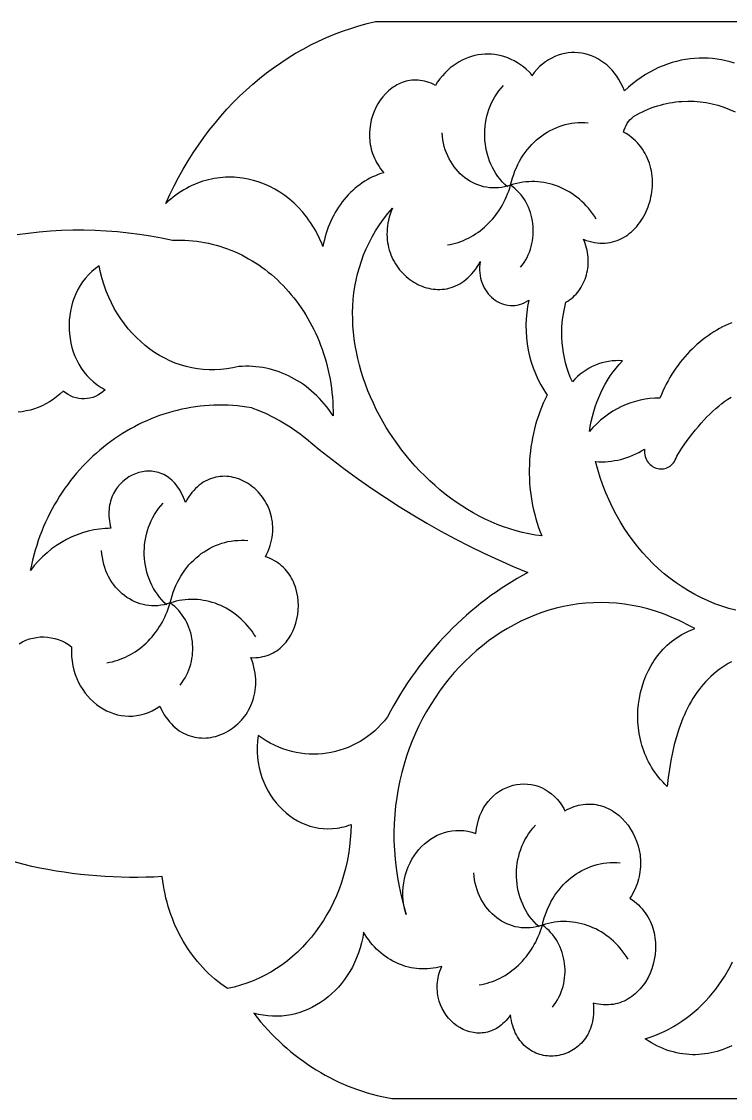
# Model space of a CAD drawing. Extents: x -555 to 555, y -555 to 555.
# Drawn here: x -149.6 to -90.4, y -455 to -365 of the extents above; entities that cross this region are included whole.
import ezdxf

# ---------------------------------------------------------------- set-up
doc = ezdxf.new("R2010")
doc.units = 0
doc.layers.add('LAYER_1', color=18, linetype='CONTINUOUS')
doc.layers.add('LAYER_2', color=140, linetype='CONTINUOUS')

msp = doc.modelspace()

# ---------------------------------------------------------------- linework, layer by layer
at = {"layer": 'LAYER_1'}
for points in [[(-90.044, -368.476), (-90.405, -368.372), (-90.768, -368.282), (-91.135, -368.207), (-91.504, -368.147), (-91.875, -368.103), (-92.249, -368.074), (-92.624, -368.061), (-93, -368.064), (-93.377, -368.084), (-93.755, -368.12), (-94.133, -368.172), (-94.51, -368.242), (-94.888, -368.329), (-95.264, -368.433), (-95.639, -368.555), (-96.012, -368.695), (-96.383, -368.853), (-96.753, -369.03), (-97.119, -369.225), (-97.483, -369.438), (-97.843, -369.671), (-98.199, -369.923), (-98.551, -370.195), (-98.899, -370.486), (-99.242, -370.797), (-99.378, -370.464), (-99.53, -370.149), (-99.697, -369.852), (-99.877, -369.572), (-100.071, -369.31), (-100.276, -369.066), (-100.493, -368.84), (-100.721, -368.632), (-100.958, -368.443), (-101.203, -368.273), (-101.456, -368.121), (-101.716, -367.988), (-101.982, -367.875), (-102.253, -367.78), (-102.529, -367.705), (-102.807, -367.649), (-103.088, -367.613), (-103.37, -367.597), (-103.653, -367.6), (-103.936, -367.624), (-104.218, -367.668), (-104.497, -367.732), (-104.774, -367.816), (-105.047, -367.922), (-105.315, -368.048), (-105.577, -368.195), (-105.833, -368.363), (-106.082, -368.552), (-106.323, -368.763), (-106.554, -368.995), (-106.775, -369.249), (-106.985, -369.525), (-107.04, -369.425), (-107.042, -369.414), (-107.035, -369.413), (-106.988, -369.446), (-107.212, -369.209), (-107.445, -368.991), (-107.685, -368.789), (-107.931, -368.606), (-108.183, -368.44), (-108.441, -368.291), (-108.704, -368.16), (-108.971, -368.046), (-109.241, -367.95), (-109.515, -367.87), (-109.791, -367.808), (-110.068, -367.763), (-110.347, -367.735), (-110.626, -367.723), (-110.905, -367.729), (-111.183, -367.751), (-111.46, -367.79), (-111.735, -367.846), (-112.007, -367.918), (-112.276, -368.006), (-112.542, -368.112), (-112.802, -368.233), (-113.058, -368.371), (-113.308, -368.525), (-113.551, -368.695), (-113.788, -368.881), (-114.017, -369.084), (-114.238, -369.302), (-114.45, -369.536), (-114.653, -369.786), (-114.845, -370.052), (-115.027, -370.333), (-115.212, -370.24), (-115.396, -370.159), (-115.58, -370.089), (-115.761, -370.03), (-115.942, -369.982), (-116.122, -369.944), (-116.299, -369.917), (-116.475, -369.9), (-116.65, -369.892), (-116.822, -369.894), (-116.992, -369.905), (-117.16, -369.926), (-117.326, -369.955), (-117.489, -369.993), (-117.649, -370.039), (-117.807, -370.094), (-117.962, -370.156), (-118.113, -370.226), (-118.262, -370.303), (-118.407, -370.388), (-118.548, -370.479), (-118.686, -370.578), (-118.951, -370.793), (-119.199, -371.033), (-119.43, -371.295), (-119.642, -371.577), (-119.834, -371.878), (-120.006, -372.195), (-120.157, -372.526), (-120.284, -372.87), (-120.387, -373.225), (-120.465, -373.589), (-120.516, -373.96), (-120.541, -374.336), (-120.536, -374.714), (-120.523, -374.905), (-120.502, -375.095), (-120.474, -375.285), (-120.437, -375.474), (-120.393, -375.663), (-120.34, -375.851), (-120.28, -376.038), (-120.211, -376.224), (-120.133, -376.408), (-120.047, -376.591), (-119.952, -376.771), (-119.847, -376.949), (-119.734, -377.124), (-119.612, -377.297), (-119.48, -377.466), (-119.339, -377.633), (-119.579, -377.708), (-119.816, -377.793), (-120.049, -377.888), (-120.278, -377.991), (-120.503, -378.103), (-120.723, -378.224), (-120.939, -378.354), (-121.15, -378.492), (-121.356, -378.638), (-121.557, -378.791), (-121.754, -378.953), (-121.944, -379.122), (-122.13, -379.299), (-122.31, -379.483), (-122.484, -379.673), (-122.653, -379.871), (-122.815, -380.075), (-122.971, -380.285), (-123.121, -380.502), (-123.264, -380.725), (-123.401, -380.953), (-123.531, -381.187), (-123.654, -381.427), (-123.77, -381.672), (-123.879, -381.921), (-123.98, -382.176), (-124.074, -382.435), (-124.16, -382.699), (-124.238, -382.967), (-124.309, -383.24), (-124.371, -383.516), (-124.425, -383.795), (-124.535, -383.524), (-124.652, -383.259), (-124.774, -382.999), (-124.903, -382.746), (-125.036, -382.499), (-125.175, -382.257), (-125.32, -382.022), (-125.469, -381.794), (-125.624, -381.571), (-125.783, -381.355), (-125.947, -381.145), (-126.115, -380.941), (-126.465, -380.553), (-126.832, -380.192), (-127.214, -379.856), (-127.61, -379.548), (-128.018, -379.266), (-128.439, -379.012), (-128.87, -378.785), (-129.311, -378.586), (-129.76, -378.416), (-130.217, -378.275), (-130.679, -378.163), (-131.147, -378.08), (-131.382, -378.05), (-131.618, -378.027), (-131.854, -378.012), (-132.091, -378.004), (-132.329, -378.004), (-132.566, -378.012), (-132.804, -378.027), (-133.042, -378.05), (-133.279, -378.081), (-133.516, -378.12), (-133.753, -378.166), (-133.989, -378.221), (-134.224, -378.283), (-134.458, -378.354), (-134.691, -378.432), (-134.923, -378.519), (-135.154, -378.614), (-135.382, -378.717), (-135.61, -378.828), (-135.835, -378.947), (-136.059, -379.075), (-136.28, -379.211), (-136.499, -379.356), (-136.716, -379.508), (-136.931, -379.67), (-137.142, -379.84), (-137.351, -380.018), (-137.557, -380.205), (-137.218, -379.465), (-136.862, -378.739), (-136.49, -378.028), (-136.101, -377.332), (-135.696, -376.65), (-135.276, -375.984), (-134.84, -375.334), (-134.389, -374.7), (-133.924, -374.082), (-133.444, -373.48), (-132.951, -372.896), (-132.445, -372.328), (-131.925, -371.778), (-131.392, -371.246), (-130.847, -370.731), (-130.29, -370.235), (-129.721, -369.757), (-129.141, -369.298), (-128.55, -368.858), (-127.948, -368.438), (-127.336, -368.037), (-126.714, -367.656), (-126.082, -367.296), (-125.441, -366.956), (-124.791, -366.636), (-124.133, -366.338), (-123.467, -366.061), (-122.793, -365.806), (-122.111, -365.573), (-121.422, -365.362), (-120.727, -365.173), (-120.025, -365.008), (-5.125, -365)], [(-90.274, -390.175), (-90.531, -390.284), (-90.785, -390.402), (-91.036, -390.526), (-91.284, -390.658), (-91.53, -390.797), (-91.772, -390.944), (-92.011, -391.098), (-92.247, -391.258), (-92.479, -391.426), (-92.707, -391.601), (-92.932, -391.783), (-93.153, -391.971), (-93.369, -392.167), (-93.581, -392.369), (-93.789, -392.578), (-93.992, -392.794), (-94.191, -393.016), (-94.384, -393.245), (-94.573, -393.48), (-94.756, -393.721), (-94.935, -393.969), (-95.107, -394.224), (-95.275, -394.484), (-95.436, -394.751), (-95.592, -395.024), (-95.741, -395.303), (-95.885, -395.588), (-96.022, -395.879), (-96.153, -396.176), (-96.277, -396.479), (-96.692, -396.485), (-97.103, -396.515), (-97.511, -396.569), (-97.915, -396.646), (-98.314, -396.746), (-98.707, -396.868), (-99.093, -397.013), (-99.473, -397.179), (-99.844, -397.368), (-100.207, -397.577), (-100.56, -397.807), (-100.904, -398.057), (-101.236, -398.328), (-101.557, -398.618), (-101.865, -398.928), (-102.16, -399.257), (-102.095, -398.836), (-102.014, -398.419), (-101.919, -398.008), (-101.808, -397.602), (-101.683, -397.202), (-101.544, -396.809), (-101.39, -396.423), (-101.223, -396.045), (-101.042, -395.675), (-100.848, -395.314), (-100.64, -394.962), (-100.419, -394.619), (-100.186, -394.286), (-99.94, -393.964), (-99.682, -393.653), (-99.412, -393.354), (-99.702, -393.341), (-99.991, -393.346), (-100.277, -393.367), (-100.562, -393.406), (-100.844, -393.461), (-101.122, -393.533), (-101.396, -393.62), (-101.665, -393.724), (-101.93, -393.843), (-102.189, -393.978), (-102.441, -394.128), (-102.687, -394.294), (-102.925, -394.473), (-103.156, -394.668), (-103.378, -394.877), (-103.591, -395.1), (-103.759, -394.712), (-103.91, -394.318), (-104.043, -393.917), (-104.158, -393.511), (-104.255, -393.099), (-104.334, -392.683), (-104.395, -392.264), (-104.438, -391.843), (-104.463, -391.419), (-104.47, -390.995), (-104.458, -390.57), (-104.428, -390.145), (-104.38, -389.722), (-104.313, -389.3), (-104.228, -388.882), (-104.124, -388.466), (-103.967, -388.37), (-103.817, -388.266), (-103.673, -388.154), (-103.535, -388.035), (-103.404, -387.91), (-103.279, -387.778), (-103.161, -387.64), (-103.05, -387.496), (-102.946, -387.347), (-102.849, -387.192), (-102.759, -387.033), (-102.676, -386.87), (-102.6, -386.702), (-102.532, -386.531), (-102.471, -386.356), (-102.417, -386.178), (-102.371, -385.998), (-102.333, -385.815), (-102.303, -385.63), (-102.281, -385.444), (-102.267, -385.256), (-102.26, -385.067), (-102.263, -384.878), (-102.273, -384.688), (-102.292, -384.498), (-102.319, -384.308), (-102.355, -384.12), (-102.399, -383.932), (-102.452, -383.745), (-102.514, -383.561), (-102.585, -383.378), (-102.665, -383.198), (-102.427, -383.286), (-102.192, -383.36), (-101.96, -383.419), (-101.731, -383.464), (-101.506, -383.495), (-101.285, -383.513), (-101.068, -383.518), (-100.854, -383.51), (-100.645, -383.49), (-100.44, -383.458), (-100.239, -383.415), (-100.042, -383.36), (-99.851, -383.295), (-99.664, -383.219), (-99.482, -383.134), (-99.304, -383.038), (-99.133, -382.933), (-98.966, -382.82), (-98.805, -382.697), (-98.649, -382.567), (-98.499, -382.428), (-98.355, -382.282), (-98.216, -382.129), (-98.084, -381.97), (-97.958, -381.803), (-97.839, -381.631), (-97.725, -381.453), (-97.619, -381.27), (-97.519, -381.082), (-97.426, -380.89), (-97.34, -380.693), (-97.262, -380.492), (-97.19, -380.288), (-97.126, -380.081), (-97.07, -379.871), (-97.021, -379.658), (-96.98, -379.444), (-96.947, -379.228), (-96.922, -379.011), (-96.905, -378.793), (-96.897, -378.574), (-96.897, -378.355), (-96.905, -378.136), (-96.923, -377.918), (-96.949, -377.701), (-96.984, -377.485), (-97.029, -377.271), (-97.082, -377.059), (-97.146, -376.849), (-97.218, -376.642), (-97.301, -376.438), (-97.393, -376.238), (-97.495, -376.041), (-97.607, -375.849), (-97.73, -375.661), (-97.862, -375.478), (-98.006, -375.301), (-98.159, -375.129), (-98.324, -374.963), (-98.499, -374.804), (-98.686, -374.652), (-98.884, -374.506), (-99.092, -374.368), (-99.313, -374.238), (-99.257, -374.043), (-99.186, -373.855), (-99.101, -373.676), (-99.002, -373.506), (-98.89, -373.346), (-98.765, -373.198), (-98.628, -373.063), (-98.479, -372.941), (-98.235, -372.801), (-97.989, -372.669), (-97.742, -372.546), (-97.494, -372.431), (-97.244, -372.324), (-96.993, -372.225), (-96.741, -372.134), (-96.488, -372.051), (-96.234, -371.976), (-95.979, -371.909), (-95.724, -371.85), (-95.469, -371.799), (-95.213, -371.756), (-94.957, -371.72), (-94.701, -371.692), (-94.446, -371.672), (-93.935, -371.653), (-93.425, -371.665), (-92.919, -371.706), (-92.416, -371.776), (-91.918, -371.875), (-91.426, -372.001), (-90.941, -372.156), (-90.463, -372.338), (-89.994, -372.547)], [(-149.988, -382.805), (-149.06, -382.679), (-148.129, -382.578), (-147.198, -382.501), (-146.265, -382.45), (-145.333, -382.422), (-144.4, -382.42), (-143.467, -382.442), (-142.536, -382.488), (-141.605, -382.559), (-140.677, -382.655), (-139.75, -382.775), (-138.826, -382.919), (-137.905, -383.089), (-136.988, -383.282), (-136.647, -383.269), (-136.308, -383.267), (-135.971, -383.274), (-135.636, -383.292), (-135.303, -383.319), (-134.972, -383.356), (-134.643, -383.402), (-134.317, -383.458), (-133.993, -383.523), (-133.672, -383.598), (-133.354, -383.681), (-133.039, -383.774), (-132.726, -383.875), (-132.417, -383.985), (-132.111, -384.104), (-131.809, -384.231), (-131.51, -384.366), (-131.214, -384.51), (-130.922, -384.662), (-130.635, -384.821), (-130.351, -384.989), (-130.071, -385.164), (-129.795, -385.347), (-129.524, -385.538), (-129.257, -385.736), (-128.995, -385.941), (-128.737, -386.154), (-128.484, -386.373), (-128.237, -386.599), (-127.994, -386.832), (-127.756, -387.072), (-127.524, -387.319), (-127.297, -387.571), (-127.075, -387.831), (-126.859, -388.096), (-126.649, -388.367), (-126.445, -388.645), (-126.247, -388.928), (-126.054, -389.217), (-125.868, -389.511), (-125.689, -389.811), (-125.516, -390.116), (-125.349, -390.427), (-125.189, -390.742), (-125.036, -391.063), (-124.89, -391.388), (-124.751, -391.719), (-124.619, -392.053), (-124.494, -392.393), (-124.377, -392.737), (-124.268, -393.085), (-124.166, -393.437), (-124.071, -393.793), (-123.985, -394.153), (-123.907, -394.517), (-123.836, -394.885), (-123.774, -395.256), (-123.721, -395.63), (-123.676, -396.008), (-123.639, -396.389), (-123.611, -396.773), (-123.592, -397.16), (-123.582, -397.55), (-123.581, -397.943), (-123.756, -397.683), (-123.937, -397.43), (-124.124, -397.186), (-124.317, -396.948), (-124.517, -396.719), (-124.722, -396.498), (-124.933, -396.284), (-125.149, -396.079), (-125.371, -395.882), (-125.597, -395.693), (-125.828, -395.512), (-126.064, -395.34), (-126.304, -395.177), (-126.549, -395.022), (-126.797, -394.876), (-127.05, -394.739), (-127.306, -394.611), (-127.565, -394.492), (-127.828, -394.382), (-128.094, -394.281), (-128.363, -394.19), (-128.634, -394.109), (-128.908, -394.037), (-129.185, -393.974), (-129.463, -393.922), (-129.743, -393.879), (-130.026, -393.846), (-130.309, -393.823), (-130.594, -393.811), (-130.88, -393.809), (-131.168, -393.817), (-131.455, -393.836), (-131.957, -393.953), (-132.458, -394.039), (-132.956, -394.095), (-133.451, -394.122), (-133.943, -394.12), (-134.43, -394.09), (-134.911, -394.032), (-135.387, -393.948), (-135.856, -393.837), (-136.318, -393.7), (-136.772, -393.539), (-137.216, -393.352), (-137.652, -393.142), (-138.076, -392.909), (-138.49, -392.653), (-138.892, -392.374), (-139.282, -392.075), (-139.658, -391.754), (-140.02, -391.413), (-140.368, -391.053), (-140.7, -390.673), (-141.016, -390.275), (-141.315, -389.859), (-141.596, -389.426), (-141.86, -388.977), (-142.103, -388.511), (-142.328, -388.03), (-142.531, -387.534), (-142.714, -387.024), (-142.874, -386.5), (-143.011, -385.964), (-143.125, -385.415), (-143.445, -385.646), (-143.742, -385.897), (-144.018, -386.166), (-144.272, -386.453), (-144.505, -386.756), (-144.716, -387.073), (-144.905, -387.403), (-145.073, -387.745), (-145.219, -388.096), (-145.343, -388.457), (-145.446, -388.825), (-145.527, -389.199), (-145.587, -389.578), (-145.625, -389.96), (-145.641, -390.344), (-145.636, -390.728), (-145.609, -391.11), (-145.561, -391.491), (-145.49, -391.868), (-145.399, -392.239), (-145.286, -392.604), (-145.151, -392.96), (-144.994, -393.307), (-144.816, -393.644), (-144.617, -393.968), (-144.396, -394.278), (-144.153, -394.573), (-143.889, -394.852), (-143.603, -395.112), (-143.296, -395.354), (-143.134, -395.467), (-142.967, -395.574), (-142.794, -395.677), (-142.616, -395.773), (-142.81, -395.945), (-143.013, -396.096), (-143.224, -396.224), (-143.443, -396.33), (-143.667, -396.415), (-143.896, -396.477), (-144.128, -396.518), (-144.362, -396.536), (-144.596, -396.532), (-144.829, -396.505), (-145.061, -396.457), (-145.289, -396.386), (-145.512, -396.293), (-145.729, -396.177), (-145.939, -396.039), (-146.14, -395.879), (-146.405, -396.131), (-146.682, -396.365), (-146.97, -396.581), (-147.267, -396.777), (-147.573, -396.955), (-147.888, -397.113), (-148.21, -397.252), (-148.539, -397.371), (-148.874, -397.47), (-149.214, -397.548), (-149.557, -397.606), (-149.905, -397.642)], [(-89.936, -414.205), (-90.529, -414.047), (-91.113, -413.864), (-91.688, -413.656), (-92.254, -413.423), (-92.81, -413.166), (-93.356, -412.887), (-93.89, -412.584), (-94.413, -412.258), (-94.925, -411.911), (-95.423, -411.542), (-95.909, -411.153), (-96.38, -410.742), (-96.838, -410.312), (-97.281, -409.862), (-97.709, -409.393), (-98.121, -408.905), (-98.517, -408.4), (-98.895, -407.876), (-99.257, -407.336), (-99.601, -406.779), (-99.926, -406.205), (-100.232, -405.616), (-100.519, -405.012), (-100.786, -404.393), (-101.032, -403.759), (-101.257, -403.112), (-101.461, -402.452), (-101.642, -401.778), (-101.377, -401.792), (-101.112, -401.795), (-100.848, -401.787), (-100.585, -401.768), (-100.322, -401.739), (-100.061, -401.7), (-99.802, -401.65), (-99.544, -401.59), (-99.288, -401.52), (-99.035, -401.44), (-98.784, -401.349), (-98.536, -401.249), (-98.291, -401.138), (-98.049, -401.018), (-97.81, -400.887), (-97.575, -400.747), (-97.575, -400.913), (-97.562, -401.07), (-97.537, -401.22), (-97.5, -401.361), (-97.453, -401.495), (-97.396, -401.619), (-97.33, -401.735), (-97.256, -401.842), (-97.174, -401.94), (-97.085, -402.029), (-96.99, -402.108), (-96.889, -402.178), (-96.784, -402.238), (-96.675, -402.289), (-96.563, -402.329), (-96.448, -402.36), (-96.331, -402.38), (-96.214, -402.389), (-96.096, -402.388), (-95.978, -402.377), (-95.862, -402.354), (-95.748, -402.32), (-95.636, -402.275), (-95.528, -402.218), (-95.423, -402.15), (-95.324, -402.07), (-95.23, -401.979), (-95.143, -401.875), (-95.063, -401.759), (-94.99, -401.63), (-94.926, -401.489), (-94.872, -401.336), (-94.434, -400.658), (-93.986, -400.014), (-93.529, -399.405), (-93.297, -399.114), (-93.063, -398.833), (-92.826, -398.56), (-92.587, -398.298), (-92.345, -398.044), (-92.102, -397.801), (-91.856, -397.568), (-91.607, -397.345), (-91.356, -397.132), (-91.103, -396.929), (-90.848, -396.737), (-90.59, -396.555), (-90.33, -396.385)], [(-130.38, -397.292), (-129.774, -397.517), (-129.176, -397.77), (-128.587, -398.051), (-128.006, -398.36), (-127.72, -398.525), (-127.436, -398.698), (-127.155, -398.877), (-126.878, -399.064), (-126.603, -399.258), (-126.331, -399.46), (-126.063, -399.668), (-125.798, -399.884), (-124.732, -400.76), (-123.653, -401.613), (-122.561, -402.443), (-121.456, -403.249), (-120.338, -404.032), (-119.208, -404.791), (-118.066, -405.527), (-116.912, -406.239), (-115.747, -406.926), (-114.571, -407.59), (-113.385, -408.228), (-112.187, -408.842), (-110.98, -409.432), (-109.762, -409.996), (-108.535, -410.535), (-107.299, -411.049), (-107.756, -411.297), (-108.208, -411.555), (-108.655, -411.822), (-109.097, -412.098), (-109.533, -412.384), (-109.965, -412.678), (-110.392, -412.981), (-110.813, -413.292), (-111.228, -413.612), (-111.638, -413.941), (-112.042, -414.278), (-112.441, -414.624), (-112.833, -414.977), (-113.22, -415.339), (-113.6, -415.709), (-113.975, -416.086), (-114.343, -416.472), (-114.705, -416.865), (-115.06, -417.266), (-115.409, -417.674), (-115.751, -418.09), (-116.086, -418.513), (-116.415, -418.943), (-116.736, -419.38), (-117.051, -419.824), (-117.358, -420.275), (-117.658, -420.733), (-117.951, -421.198), (-118.236, -421.669), (-118.514, -422.147), (-118.784, -422.631), (-119.047, -423.122), (-119.293, -423.432), (-119.552, -423.727), (-119.822, -424.006), (-120.103, -424.269), (-120.394, -424.517), (-120.695, -424.749), (-121.004, -424.964), (-121.323, -425.163), (-121.648, -425.345), (-121.982, -425.511), (-122.321, -425.661), (-122.667, -425.793), (-123.017, -425.908), (-123.373, -426.006), (-123.732, -426.087), (-124.095, -426.15), (-124.46, -426.196), (-124.828, -426.224), (-125.197, -426.233), (-125.566, -426.225), (-125.936, -426.199), (-126.306, -426.154), (-126.674, -426.09), (-127.041, -426.008), (-127.406, -425.907), (-127.768, -425.787), (-128.126, -425.648), (-128.48, -425.49), (-128.829, -425.312), (-129.172, -425.115), (-129.51, -424.898), (-129.84, -424.661), (-129.895, -425.131), (-129.92, -425.594), (-129.918, -426.05), (-129.889, -426.496), (-129.833, -426.934), (-129.753, -427.361), (-129.649, -427.777), (-129.522, -428.181), (-129.373, -428.572), (-129.203, -428.95), (-129.012, -429.313), (-128.803, -429.661), (-128.575, -429.992), (-128.33, -430.307), (-128.069, -430.604), (-127.793, -430.882), (-127.502, -431.141), (-127.198, -431.379), (-126.882, -431.596), (-126.554, -431.791), (-126.216, -431.963), (-125.868, -432.111), (-125.512, -432.235), (-125.148, -432.333), (-124.777, -432.405), (-124.401, -432.45), (-124.02, -432.467), (-123.636, -432.455), (-123.249, -432.414), (-123.054, -432.382), (-122.86, -432.342), (-122.665, -432.294), (-122.47, -432.239), (-122.275, -432.175), (-122.08, -432.103), (-122.098, -432.737), (-122.141, -433.364), (-122.207, -433.983), (-122.297, -434.595), (-122.411, -435.198), (-122.547, -435.792), (-122.705, -436.376), (-122.884, -436.949), (-123.085, -437.511), (-123.307, -438.062), (-123.549, -438.599), (-123.81, -439.124), (-124.091, -439.634), (-124.39, -440.13), (-124.707, -440.611), (-125.042, -441.076), (-125.395, -441.525), (-125.764, -441.956), (-126.149, -442.369), (-126.55, -442.764), (-126.966, -443.14), (-127.397, -443.496), (-127.842, -443.831), (-128.301, -444.145), (-128.772, -444.437), (-129.257, -444.707), (-129.754, -444.954), (-130.263, -445.176), (-130.783, -445.374), (-131.313, -445.547), (-131.854, -445.695), (-132.405, -445.815), (-132.684, -445.625), (-132.957, -445.426), (-133.224, -445.219), (-133.484, -445.004), (-133.739, -444.781), (-133.987, -444.55), (-134.229, -444.312), (-134.464, -444.067), (-134.693, -443.814), (-134.915, -443.555), (-135.13, -443.288), (-135.338, -443.015), (-135.538, -442.736), (-135.732, -442.451), (-135.918, -442.159), (-136.097, -441.862), (-136.269, -441.559), (-136.432, -441.251), (-136.588, -440.937), (-136.736, -440.619), (-136.877, -440.295), (-137.009, -439.967), (-137.132, -439.634), (-137.248, -439.297), (-137.355, -438.956), (-137.454, -438.611), (-137.544, -438.262), (-137.625, -437.909), (-137.698, -437.554), (-137.761, -437.194), (-137.816, -436.832), (-137.861, -436.467), (-138.545, -436.5), (-139.229, -436.522), (-139.913, -436.531), (-140.597, -436.53), (-141.281, -436.516), (-141.964, -436.492), (-142.647, -436.455), (-143.329, -436.407), (-144.011, -436.348), (-144.692, -436.277), (-145.372, -436.195), (-146.05, -436.101), (-146.728, -435.996), (-147.404, -435.879), (-148.079, -435.751), (-148.753, -435.611), (-149.499, -435.428), (-150.238, -435.223)], [(-130.378, -397.284), (-130.776, -397.22), (-131.173, -397.166), (-131.569, -397.124), (-131.965, -397.091), (-132.36, -397.07), (-132.753, -397.058), (-133.146, -397.057), (-133.537, -397.066), (-133.926, -397.085), (-134.314, -397.115), (-134.7, -397.154), (-135.085, -397.202), (-135.467, -397.261), (-135.847, -397.329), (-136.225, -397.407), (-136.6, -397.494), (-136.972, -397.59), (-137.342, -397.696), (-137.709, -397.811), (-138.073, -397.935), (-138.433, -398.067), (-138.79, -398.209), (-139.144, -398.359), (-139.494, -398.518), (-139.84, -398.686), (-140.183, -398.862), (-140.521, -399.046), (-140.855, -399.239), (-141.185, -399.439), (-141.51, -399.648), (-141.831, -399.865), (-142.147, -400.09), (-142.458, -400.322), (-142.764, -400.562), (-143.064, -400.81), (-143.36, -401.066), (-143.649, -401.328), (-143.934, -401.598), (-144.212, -401.875), (-144.485, -402.16), (-144.751, -402.451), (-145.011, -402.749), (-145.265, -403.054), (-145.513, -403.366), (-145.753, -403.685), (-145.987, -404.01), (-146.214, -404.341), (-146.434, -404.679), (-146.647, -405.023), (-146.853, -405.373), (-147.051, -405.73), (-147.241, -406.092), (-147.423, -406.46), (-147.598, -406.834), (-147.765, -407.213), (-147.923, -407.598), (-148.073, -407.989), (-148.214, -408.385), (-148.347, -408.786), (-148.471, -409.193), (-148.586, -409.604), (-148.693, -410.021), (-148.789, -410.443), (-148.877, -410.869)], [(-149.815, -416.997), (-149.533, -416.84), (-149.244, -416.709), (-148.95, -416.604), (-148.651, -416.523), (-148.349, -416.468), (-148.045, -416.437), (-147.741, -416.432), (-147.437, -416.45), (-147.135, -416.494), (-146.837, -416.561), (-146.543, -416.653), (-146.255, -416.768), (-145.974, -416.908), (-145.701, -417.071), (-145.438, -417.258), (-145.446, -417.668), (-145.428, -418.068), (-145.386, -418.458), (-145.321, -418.837), (-145.234, -419.204), (-145.125, -419.559), (-144.995, -419.9), (-144.847, -420.228), (-144.68, -420.541), (-144.495, -420.839), (-144.295, -421.122), (-144.079, -421.388), (-143.848, -421.636), (-143.604, -421.867), (-143.348, -422.08), (-143.08, -422.273), (-142.802, -422.447), (-142.515, -422.6), (-142.219, -422.732), (-141.915, -422.842), (-141.606, -422.93), (-141.291, -422.995), (-140.971, -423.035), (-140.648, -423.052), (-140.323, -423.043), (-139.996, -423.008), (-139.668, -422.947), (-139.342, -422.858), (-139.016, -422.742), (-138.694, -422.597), (-138.375, -422.423), (-138.06, -422.22), (-137.941, -422.471), (-137.816, -422.71), (-137.683, -422.934), (-137.545, -423.146), (-137.401, -423.344), (-137.251, -423.53), (-137.096, -423.702), (-136.936, -423.862), (-136.772, -424.01), (-136.604, -424.145), (-136.431, -424.269), (-136.256, -424.38), (-136.077, -424.48), (-135.895, -424.568), (-135.71, -424.645), (-135.524, -424.711), (-135.335, -424.766), (-135.145, -424.81), (-134.954, -424.843), (-134.762, -424.866), (-134.569, -424.878), (-134.376, -424.88), (-134.183, -424.873), (-133.991, -424.855), (-133.799, -424.828), (-133.609, -424.792), (-133.419, -424.746), (-133.232, -424.691), (-133.047, -424.628), (-132.864, -424.556), (-132.684, -424.475), (-132.507, -424.385), (-132.333, -424.288), (-132.163, -424.182), (-131.997, -424.069), (-131.836, -423.948), (-131.679, -423.82), (-131.528, -423.684), (-131.381, -423.541), (-131.241, -423.391), (-131.106, -423.235), (-130.978, -423.071), (-130.857, -422.902), (-130.742, -422.726), (-130.635, -422.544), (-130.536, -422.356), (-130.445, -422.162), (-130.362, -421.963), (-130.288, -421.758), (-130.222, -421.548), (-130.166, -421.333), (-130.12, -421.114), (-130.084, -420.889), (-130.058, -420.661), (-130.043, -420.427), (-130.039, -420.19), (-130.046, -419.949), (-130.065, -419.704), (-130.095, -419.455), (-130.139, -419.203), (-130.194, -418.947), (-130.263, -418.689), (-130.345, -418.427), (-130.441, -418.163), (-130.233, -418.167), (-130.03, -418.161), (-129.832, -418.144), (-129.64, -418.118), (-129.453, -418.081), (-129.271, -418.036), (-129.094, -417.981), (-128.923, -417.918), (-128.757, -417.846), (-128.596, -417.765), (-128.441, -417.678), (-128.292, -417.582), (-128.148, -417.479), (-128.01, -417.369), (-127.878, -417.253), (-127.751, -417.13), (-127.63, -417.002), (-127.515, -416.867), (-127.405, -416.727), (-127.302, -416.582), (-127.113, -416.278), (-126.947, -415.957), (-126.807, -415.621), (-126.691, -415.274), (-126.6, -414.917), (-126.535, -414.552), (-126.495, -414.183), (-126.482, -413.812), (-126.495, -413.441), (-126.535, -413.072), (-126.602, -412.709), (-126.697, -412.352), (-126.755, -412.178), (-126.82, -412.006), (-126.892, -411.837), (-126.971, -411.672), (-127.057, -411.51), (-127.15, -411.353), (-127.251, -411.199), (-127.358, -411.05), (-127.473, -410.906), (-127.596, -410.768), (-127.726, -410.634), (-127.863, -410.507), (-128.008, -410.386), (-128.161, -410.271), (-128.321, -410.162), (-128.488, -410.061), (-128.663, -409.967), (-128.846, -409.881), (-129.037, -409.803), (-129.236, -409.732), (-129.117, -409.497), (-129.013, -409.262), (-128.921, -409.028), (-128.842, -408.795), (-128.776, -408.565), (-128.721, -408.336), (-128.679, -408.108), (-128.648, -407.884), (-128.628, -407.661), (-128.62, -407.441), (-128.622, -407.225), (-128.634, -407.011), (-128.656, -406.8), (-128.688, -406.593), (-128.73, -406.389), (-128.78, -406.189), (-128.84, -405.994), (-128.907, -405.802), (-128.983, -405.616), (-129.067, -405.433), (-129.159, -405.256), (-129.258, -405.084), (-129.363, -404.917), (-129.476, -404.756), (-129.594, -404.6), (-129.719, -404.45), (-129.85, -404.307), (-129.986, -404.17), (-130.127, -404.039), (-130.273, -403.915), (-130.423, -403.798), (-130.578, -403.689), (-130.736, -403.586), (-130.898, -403.491), (-131.064, -403.405), (-131.232, -403.326), (-131.403, -403.255), (-131.577, -403.193), (-131.752, -403.139), (-131.93, -403.094), (-132.108, -403.058), (-132.288, -403.032), (-132.469, -403.015), (-132.65, -403.007), (-132.832, -403.01), (-133.013, -403.022), (-133.194, -403.045), (-133.375, -403.078), (-133.554, -403.122), (-133.732, -403.177), (-133.909, -403.243), (-134.083, -403.321), (-134.256, -403.409), (-134.426, -403.51), (-134.593, -403.623), (-134.757, -403.747), (-134.917, -403.884), (-135.074, -404.034), (-135.226, -404.196), (-135.375, -404.372), (-135.518, -404.56), (-135.657, -404.762), (-135.791, -404.978), (-135.918, -405.207), (-135.995, -404.985), (-136.079, -404.774), (-136.167, -404.574), (-136.262, -404.383), (-136.362, -404.204), (-136.467, -404.034), (-136.576, -403.874), (-136.691, -403.725), (-136.809, -403.585), (-136.932, -403.455), (-137.058, -403.334), (-137.187, -403.223), (-137.32, -403.121), (-137.456, -403.028), (-137.594, -402.945), (-137.735, -402.87), (-137.878, -402.804), (-138.023, -402.747), (-138.17, -402.699), (-138.318, -402.658), (-138.466, -402.627), (-138.616, -402.603), (-138.766, -402.587), (-138.917, -402.58), (-139.068, -402.58), (-139.218, -402.588), (-139.517, -402.626), (-139.812, -402.694), (-140.1, -402.79), (-140.38, -402.913), (-140.65, -403.062), (-140.907, -403.237), (-141.149, -403.436), (-141.375, -403.658), (-141.581, -403.903), (-141.677, -404.033), (-141.767, -404.169), (-141.851, -404.309), (-141.929, -404.455), (-142.001, -404.605), (-142.066, -404.76), (-142.124, -404.92), (-142.176, -405.084), (-142.219, -405.252), (-142.256, -405.425), (-142.284, -405.601), (-142.304, -405.782), (-142.315, -405.967), (-142.318, -406.155), (-142.312, -406.346), (-142.297, -406.542), (-142.272, -406.74), (-142.238, -406.942), (-142.193, -407.147), (-142.138, -407.354), (-142.382, -407.359), (-142.625, -407.371), (-143.107, -407.417), (-143.584, -407.493), (-144.055, -407.597), (-144.519, -407.729), (-144.974, -407.889), (-145.42, -408.076), (-145.856, -408.288), (-146.281, -408.527), (-146.694, -408.791), (-147.095, -409.079), (-147.482, -409.391), (-147.854, -409.727), (-148.211, -410.086), (-148.551, -410.467), (-148.874, -410.87)], [(-90.291, -418.51), (-90.562, -418.661), (-90.824, -418.82), (-91.078, -418.988), (-91.324, -419.163), (-91.561, -419.346), (-91.791, -419.537), (-92.012, -419.736), (-92.226, -419.941), (-92.432, -420.155), (-92.631, -420.375), (-92.822, -420.602), (-93.006, -420.836), (-93.183, -421.077), (-93.353, -421.325), (-93.516, -421.579), (-93.672, -421.84), (-93.822, -422.106), (-93.965, -422.379), (-94.102, -422.658), (-94.232, -422.943), (-94.357, -423.234), (-94.475, -423.53), (-94.695, -424.138), (-94.893, -424.768), (-95.07, -425.417), (-95.226, -426.085), (-95.363, -426.771), (-95.482, -427.473), (-95.585, -428.192), (-95.671, -428.924), (-95.861, -428.74), (-96.043, -428.551), (-96.217, -428.357), (-96.383, -428.158), (-96.541, -427.955), (-96.692, -427.748), (-96.834, -427.536), (-96.969, -427.321), (-97.097, -427.101), (-97.216, -426.879), (-97.328, -426.653), (-97.433, -426.425), (-97.53, -426.193), (-97.619, -425.959), (-97.701, -425.723), (-97.776, -425.484), (-97.843, -425.244), (-97.903, -425.002), (-98.001, -424.513), (-98.07, -424.021), (-98.11, -423.526), (-98.122, -423.03), (-98.106, -422.535), (-98.062, -422.042), (-97.991, -421.554), (-97.892, -421.073), (-97.767, -420.598), (-97.615, -420.134), (-97.437, -419.681), (-97.233, -419.24), (-97.003, -418.814), (-96.879, -418.608), (-96.749, -418.405), (-96.612, -418.207), (-96.469, -418.014), (-96.319, -417.825), (-96.164, -417.642), (-96.002, -417.465), (-95.835, -417.292), (-95.661, -417.126), (-95.481, -416.966), (-95.296, -416.812), (-95.104, -416.664), (-94.907, -416.523), (-94.704, -416.389), (-94.495, -416.262), (-94.28, -416.143), (-94.059, -416.03), (-93.833, -415.926), (-93.601, -415.83), (-93.364, -415.741), (-93.689, -415.559), (-94.015, -415.384), (-94.341, -415.218), (-94.668, -415.061), (-94.995, -414.911), (-95.322, -414.77), (-95.65, -414.637), (-95.977, -414.512), (-96.633, -414.286), (-97.288, -414.091), (-97.942, -413.928), (-98.595, -413.795), (-99.246, -413.692), (-99.894, -413.618), (-100.54, -413.574), (-101.182, -413.558), (-101.821, -413.57), (-102.455, -413.609), (-103.085, -413.676), (-103.709, -413.769), (-104.327, -413.888), (-104.939, -414.032), (-105.544, -414.202), (-106.142, -414.396), (-106.732, -414.614), (-107.313, -414.855), (-107.886, -415.12), (-108.449, -415.407), (-109.002, -415.716), (-109.545, -416.047), (-110.077, -416.399), (-110.597, -416.771), (-111.106, -417.163), (-111.602, -417.575), (-112.085, -418.005), (-112.555, -418.455), (-113.011, -418.922), (-113.453, -419.407), (-113.879, -419.908), (-114.29, -420.427), (-114.685, -420.961), (-115.064, -421.511), (-115.426, -422.076), (-115.77, -422.655), (-116.097, -423.249), (-116.404, -423.856), (-116.693, -424.476), (-116.963, -425.108), (-117.212, -425.753), (-117.441, -426.409), (-117.649, -427.076), (-117.835, -427.753), (-118, -428.441), (-118.142, -429.138), (-118.261, -429.844), (-118.356, -430.559), (-118.428, -431.282), (-118.474, -432.012), (-118.496, -432.749), (-118.493, -433.493), (-118.463, -434.243), (-118.407, -434.998), (-118.323, -435.759), (-118.212, -436.524), (-118.073, -437.293), (-117.906, -438.065), (-117.709, -438.841), (-117.483, -439.619), (-117.588, -439.234), (-117.665, -438.85), (-117.717, -438.469), (-117.743, -438.092), (-117.746, -437.72), (-117.725, -437.353), (-117.681, -436.992), (-117.616, -436.639), (-117.53, -436.295), (-117.423, -435.96), (-117.298, -435.635), (-117.153, -435.321), (-116.991, -435.019), (-116.813, -434.731), (-116.618, -434.456), (-116.408, -434.197), (-116.183, -433.954), (-115.945, -433.727), (-115.695, -433.518), (-115.432, -433.329), (-115.158, -433.158), (-114.873, -433.009), (-114.58, -432.881), (-114.277, -432.776), (-113.967, -432.694), (-113.649, -432.637), (-113.326, -432.605), (-112.996, -432.599), (-112.663, -432.621), (-112.325, -432.671), (-111.985, -432.75), (-111.642, -432.859), (-111.597, -432.456), (-111.525, -432.072), (-111.429, -431.706), (-111.308, -431.359), (-111.165, -431.032), (-111.002, -430.725), (-110.819, -430.438), (-110.618, -430.172), (-110.401, -429.927), (-110.168, -429.703), (-109.923, -429.501), (-109.665, -429.322), (-109.396, -429.164), (-109.118, -429.03), (-108.833, -428.919), (-108.541, -428.832), (-108.245, -428.768), (-107.945, -428.729), (-107.643, -428.715), (-107.341, -428.726), (-107.04, -428.763), (-106.741, -428.825), (-106.446, -428.914), (-106.157, -429.029), (-105.874, -429.171), (-105.6, -429.341), (-105.335, -429.538), (-105.082, -429.764), (-104.841, -430.018), (-104.615, -430.301), (-104.507, -430.453), (-104.404, -430.613), (-104.304, -430.78), (-104.21, -430.955), (-104.018, -430.851), (-103.827, -430.758), (-103.636, -430.676), (-103.445, -430.606), (-103.255, -430.545), (-103.066, -430.496), (-102.878, -430.456), (-102.69, -430.427), (-102.505, -430.407), (-102.32, -430.397), (-102.137, -430.396), (-101.956, -430.405), (-101.777, -430.422), (-101.599, -430.448), (-101.424, -430.483), (-101.252, -430.526), (-101.081, -430.577), (-100.914, -430.636), (-100.749, -430.703), (-100.587, -430.777), (-100.429, -430.859), (-100.273, -430.948), (-100.121, -431.043), (-99.973, -431.145), (-99.688, -431.369), (-99.419, -431.616), (-99.167, -431.886), (-98.935, -432.177), (-98.722, -432.486), (-98.531, -432.813), (-98.362, -433.156), (-98.217, -433.512), (-98.097, -433.881), (-98.003, -434.261), (-97.937, -434.649), (-97.914, -434.846), (-97.899, -435.045), (-97.891, -435.245), (-97.892, -435.446), (-97.899, -435.648), (-97.915, -435.851), (-97.939, -436.054), (-97.972, -436.258), (-98.012, -436.462), (-98.062, -436.666), (-98.12, -436.869), (-98.187, -437.072), (-98.263, -437.274), (-98.348, -437.476), (-98.443, -437.676), (-98.547, -437.875), (-98.661, -438.072), (-98.784, -438.267), (-98.591, -438.399), (-98.407, -438.536), (-98.233, -438.68), (-98.068, -438.83), (-97.913, -438.985), (-97.768, -439.145), (-97.632, -439.31), (-97.505, -439.48), (-97.387, -439.655), (-97.279, -439.833), (-97.179, -440.015), (-97.088, -440.2), (-97.006, -440.389), (-96.932, -440.58), (-96.867, -440.774), (-96.81, -440.97), (-96.761, -441.168), (-96.721, -441.368), (-96.688, -441.568), (-96.664, -441.77), (-96.648, -441.973), (-96.639, -442.176), (-96.644, -442.581), (-96.679, -442.985), (-96.743, -443.384), (-96.834, -443.776), (-96.953, -444.159), (-97.098, -444.53), (-97.269, -444.887), (-97.464, -445.227), (-97.571, -445.39), (-97.683, -445.548), (-97.801, -445.701), (-97.925, -445.848), (-98.055, -445.989), (-98.189, -446.124), (-98.329, -446.252), (-98.474, -446.373), (-98.625, -446.487), (-98.78, -446.594), (-98.94, -446.692), (-99.105, -446.783), (-99.274, -446.865), (-99.448, -446.939), (-99.627, -447.003), (-99.81, -447.058), (-99.997, -447.104), (-100.188, -447.139), (-100.384, -447.165), (-100.583, -447.18), (-100.786, -447.184), (-100.992, -447.177), (-101.203, -447.158), (-101.417, -447.128), (-101.634, -447.086), (-101.854, -447.031), (-101.832, -447.272), (-101.821, -447.507), (-101.82, -447.735), (-101.829, -447.957), (-101.848, -448.173), (-101.876, -448.383), (-101.913, -448.586), (-101.959, -448.782), (-102.014, -448.972), (-102.076, -449.155), (-102.146, -449.332), (-102.224, -449.502), (-102.309, -449.666), (-102.401, -449.822), (-102.499, -449.972), (-102.604, -450.115), (-102.715, -450.251), (-102.831, -450.38), (-102.952, -450.502), (-103.079, -450.617), (-103.21, -450.725), (-103.345, -450.826), (-103.484, -450.92), (-103.627, -451.006), (-103.774, -451.085), (-103.923, -451.157), (-104.076, -451.222), (-104.23, -451.279), (-104.387, -451.328), (-104.546, -451.37), (-104.706, -451.405), (-104.867, -451.432), (-105.029, -451.452), (-105.192, -451.463), (-105.355, -451.467), (-105.518, -451.464), (-105.68, -451.452), (-105.842, -451.433), (-106.002, -451.405), (-106.162, -451.37), (-106.319, -451.327), (-106.475, -451.276), (-106.628, -451.216), (-106.779, -451.149), (-106.927, -451.073), (-107.071, -450.989), (-107.212, -450.897), (-107.349, -450.797), (-107.482, -450.688), (-107.61, -450.571), (-107.734, -450.445), (-107.852, -450.311), (-107.965, -450.168), (-108.072, -450.017), (-108.173, -449.857), (-108.268, -449.689), (-108.356, -449.511), (-108.437, -449.325), (-108.51, -449.131), (-108.576, -448.927), (-108.634, -448.714), (-108.683, -448.493), (-108.724, -448.262), (-108.756, -448.023), (-108.876, -448.188), (-108.999, -448.344), (-109.126, -448.489), (-109.255, -448.624), (-109.387, -448.749), (-109.522, -448.864), (-109.66, -448.969), (-109.799, -449.066), (-109.94, -449.152), (-110.084, -449.23), (-110.228, -449.299), (-110.374, -449.358), (-110.521, -449.409), (-110.669, -449.452), (-110.818, -449.486), (-110.967, -449.511), (-111.117, -449.529), (-111.266, -449.539), (-111.416, -449.541), (-111.564, -449.535), (-111.86, -449.501), (-112.152, -449.438), (-112.438, -449.347), (-112.717, -449.23), (-112.986, -449.087), (-113.244, -448.921), (-113.49, -448.732), (-113.722, -448.521), (-113.937, -448.289), (-114.135, -448.038), (-114.313, -447.77), (-114.471, -447.484), (-114.605, -447.183), (-114.715, -446.867), (-114.799, -446.538), (-114.83, -446.369), (-114.855, -446.197), (-114.871, -446.022), (-114.881, -445.845), (-114.882, -445.665), (-114.875, -445.483), (-114.86, -445.299), (-114.837, -445.113), (-114.805, -444.926), (-114.764, -444.736), (-114.714, -444.545), (-114.655, -444.353), (-114.586, -444.16), (-114.507, -443.965), (-114.741, -444.028), (-114.975, -444.08), (-115.21, -444.121), (-115.444, -444.152), (-115.679, -444.172), (-115.913, -444.181), (-116.146, -444.181), (-116.378, -444.169), (-116.61, -444.148), (-116.839, -444.117), (-117.067, -444.076), (-117.293, -444.025), (-117.517, -443.964), (-117.739, -443.894), (-117.958, -443.814), (-118.174, -443.725), (-118.386, -443.626), (-118.595, -443.518), (-118.801, -443.402), (-119.003, -443.276), (-119.2, -443.141), (-119.393, -442.998), (-119.582, -442.846), (-119.765, -442.686), (-119.944, -442.517), (-120.117, -442.34), (-120.284, -442.154), (-120.446, -441.961), (-120.601, -441.76), (-120.75, -441.55), (-120.892, -441.333), (-121.028, -441.109), (-121.106, -441.558), (-121.205, -441.998), (-121.322, -442.426), (-121.459, -442.842), (-121.613, -443.247), (-121.784, -443.639), (-121.973, -444.018), (-122.177, -444.383), (-122.396, -444.735), (-122.631, -445.072), (-122.879, -445.394), (-123.141, -445.701), (-123.415, -445.992), (-123.702, -446.266), (-124, -446.524), (-124.31, -446.765), (-124.629, -446.987), (-124.958, -447.192), (-125.296, -447.378), (-125.642, -447.544), (-125.996, -447.691), (-126.356, -447.818), (-126.724, -447.925), (-127.096, -448.01), (-127.474, -448.074), (-127.857, -448.115), (-128.243, -448.134), (-128.632, -448.13), (-129.024, -448.103), (-129.418, -448.052), (-129.812, -447.976), (-130.208, -447.876), (-129.924, -448.236), (-129.634, -448.587), (-129.338, -448.931), (-129.035, -449.266), (-128.727, -449.593), (-128.413, -449.911), (-128.093, -450.221), (-127.768, -450.522), (-127.437, -450.815), (-127.101, -451.099), (-126.76, -451.374), (-126.414, -451.641), (-126.063, -451.898), (-125.708, -452.147), (-125.348, -452.386), (-124.984, -452.617), (-124.615, -452.838), (-124.242, -453.05), (-123.866, -453.252), (-123.485, -453.445), (-123.101, -453.629), (-122.713, -453.803), (-122.322, -453.967), (-121.928, -454.122), (-121.53, -454.266), (-121.13, -454.401), (-120.726, -454.526), (-120.32, -454.641), (-119.912, -454.746), (-119.501, -454.841), (-119.088, -454.926), (-118.672, -455), (-5.067, -455.005)], [(-90.267, -450.595), (-90.505, -450.708), (-90.746, -450.812), (-90.991, -450.908), (-91.238, -450.994), (-91.488, -451.071), (-91.74, -451.139), (-91.995, -451.198), (-92.252, -451.247), (-92.51, -451.287), (-92.77, -451.316), (-93.032, -451.336), (-93.294, -451.345), (-93.558, -451.345), (-93.823, -451.334), (-94.088, -451.312), (-94.354, -451.28), (-94.62, -451.237), (-94.886, -451.183), (-95.151, -451.118), (-95.417, -451.042), (-95.682, -450.955), (-95.946, -450.856), (-96.209, -450.745), (-96.47, -450.623), (-96.731, -450.489), (-96.99, -450.343), (-97.247, -450.185), (-97.502, -450.014), (-97.093, -449.884), (-96.691, -449.737), (-96.296, -449.575), (-95.907, -449.398), (-95.526, -449.207), (-95.152, -449), (-94.786, -448.78), (-94.429, -448.546), (-94.079, -448.298), (-93.738, -448.037), (-93.406, -447.763), (-93.083, -447.477), (-92.769, -447.178), (-92.465, -446.867), (-92.171, -446.545), (-91.887, -446.212), (-91.613, -445.867), (-91.35, -445.512), (-91.098, -445.147), (-90.857, -444.771), (-90.628, -444.386), (-90.41, -443.991), (-90.205, -443.588)]]:
    msp.add_lwpolyline(points, dxfattribs=at)
msp.add_lwpolyline([(-106.136, -407.996), (-106.681, -407.92), (-107.222, -407.823), (-107.759, -407.704), (-108.291, -407.565), (-108.819, -407.407), (-109.342, -407.228), (-109.86, -407.032), (-110.371, -406.816), (-110.876, -406.583), (-111.375, -406.332), (-111.867, -406.065), (-112.352, -405.781), (-112.829, -405.481), (-113.298, -405.166), (-113.759, -404.835), (-114.211, -404.491), (-114.654, -404.132), (-115.088, -403.76), (-115.511, -403.375), (-115.925, -402.977), (-116.328, -402.568), (-116.721, -402.147), (-117.102, -401.715), (-117.471, -401.272), (-117.829, -400.82), (-118.174, -400.357), (-118.507, -399.886), (-118.826, -399.407), (-119.133, -398.919), (-119.425, -398.424), (-119.704, -397.921), (-119.968, -397.412), (-120.217, -396.897), (-120.451, -396.377), (-120.669, -395.851), (-120.872, -395.32), (-121.058, -394.786), (-121.228, -394.248), (-121.38, -393.707), (-121.516, -393.163), (-121.633, -392.617), (-121.733, -392.069), (-121.814, -391.52), (-121.876, -390.971), (-121.919, -390.421), (-121.943, -389.872), (-121.947, -389.323), (-121.931, -388.776), (-121.894, -388.231), (-121.836, -387.687), (-121.757, -387.147), (-121.656, -386.61), (-121.533, -386.076), (-121.388, -385.547), (-121.22, -385.023), (-121.029, -384.504), (-120.814, -383.99), (-120.576, -383.483), (-120.313, -382.982), (-120.026, -382.489), (-119.714, -382.003), (-119.377, -381.526), (-119.014, -381.057), (-118.625, -380.597), (-118.725, -380.85), (-118.812, -381.101), (-118.886, -381.349), (-118.947, -381.595), (-118.996, -381.839), (-119.034, -382.08), (-119.059, -382.318), (-119.074, -382.553), (-119.077, -382.784), (-119.07, -383.012), (-119.053, -383.237), (-119.025, -383.458), (-118.988, -383.674), (-118.941, -383.887), (-118.885, -384.095), (-118.82, -384.298), (-118.747, -384.497), (-118.666, -384.691), (-118.576, -384.879), (-118.479, -385.063), (-118.375, -385.24), (-118.264, -385.412), (-118.146, -385.579), (-118.021, -385.739), (-117.891, -385.893), (-117.754, -386.04), (-117.612, -386.181), (-117.465, -386.316), (-117.313, -386.443), (-117.157, -386.563), (-116.996, -386.675), (-116.831, -386.781), (-116.663, -386.878), (-116.491, -386.967), (-116.317, -387.049), (-116.139, -387.122), (-115.959, -387.187), (-115.777, -387.243), (-115.593, -387.29), (-115.407, -387.328), (-115.221, -387.357), (-115.033, -387.377), (-114.845, -387.387), (-114.656, -387.387), (-114.467, -387.378), (-114.279, -387.358), (-114.091, -387.328), (-113.904, -387.287), (-113.719, -387.236), (-113.535, -387.174), (-113.352, -387.101), (-113.172, -387.016), (-112.994, -386.921), (-112.819, -386.813), (-112.647, -386.694), (-112.478, -386.563), (-112.313, -386.42), (-112.152, -386.264), (-111.995, -386.096), (-111.843, -385.915), (-111.696, -385.721), (-111.553, -385.514), (-111.416, -385.294), (-111.285, -385.061), (-111.32, -385.303), (-111.337, -385.542), (-111.339, -385.776), (-111.325, -386.005), (-111.297, -386.228), (-111.254, -386.445), (-111.198, -386.656), (-111.129, -386.859), (-111.047, -387.054), (-110.954, -387.242), (-110.85, -387.42), (-110.736, -387.59), (-110.611, -387.75), (-110.478, -387.899), (-110.336, -388.038), (-110.186, -388.166), (-110.029, -388.282), (-109.865, -388.386), (-109.696, -388.478), (-109.521, -388.556), (-109.341, -388.62), (-109.157, -388.671), (-108.97, -388.706), (-108.78, -388.727), (-108.587, -388.732), (-108.393, -388.72), (-108.198, -388.692), (-108.003, -388.647), (-107.808, -388.584), (-107.614, -388.503), (-107.422, -388.403), (-107.232, -388.284), (-107.33, -388.805), (-107.401, -389.329), (-107.446, -389.854), (-107.464, -390.378), (-107.455, -390.902), (-107.421, -391.423), (-107.361, -391.94), (-107.275, -392.452), (-107.164, -392.958), (-107.028, -393.456), (-106.867, -393.946), (-106.681, -394.425), (-106.471, -394.893), (-106.237, -395.349), (-105.979, -395.791), (-105.698, -396.219), (-105.864, -396.56), (-106.021, -396.905), (-106.167, -397.254), (-106.305, -397.607), (-106.432, -397.964), (-106.549, -398.324), (-106.657, -398.687), (-106.755, -399.052), (-106.843, -399.421), (-106.921, -399.791), (-106.989, -400.164), (-107.048, -400.538), (-107.096, -400.914), (-107.135, -401.291), (-107.164, -401.669), (-107.183, -402.047), (-107.192, -402.426), (-107.192, -402.806), (-107.181, -403.185), (-107.16, -403.564), (-107.13, -403.943), (-107.089, -404.32), (-107.039, -404.697), (-106.979, -405.072), (-106.908, -405.446), (-106.828, -405.818), (-106.738, -406.188), (-106.637, -406.555), (-106.527, -406.92), (-106.407, -407.282), (-106.276, -407.641)], close=True, dxfattribs=at)
at = {"layer": 'LAYER_2'}
for points in [[(-109.022, -378.826), (-109.239, -378.62), (-109.444, -378.405), (-109.635, -378.179), (-109.813, -377.945), (-109.977, -377.702), (-110.129, -377.451), (-110.267, -377.193), (-110.392, -376.929), (-110.503, -376.658), (-110.601, -376.383), (-110.686, -376.103), (-110.757, -375.819), (-110.815, -375.532), (-110.859, -375.243), (-110.89, -374.951), (-110.908, -374.659), (-110.912, -374.365), (-110.902, -374.072), (-110.879, -373.779), (-110.842, -373.488), (-110.791, -373.199), (-110.727, -372.912), (-110.65, -372.629), (-110.558, -372.349), (-110.453, -372.074), (-110.334, -371.805), (-110.201, -371.541), (-110.055, -371.284), (-109.894, -371.033), (-109.72, -370.791), (-109.532, -370.558), (-109.33, -370.333)], [(-108.747, -378.672), (-108.674, -378.366), (-108.589, -378.067), (-108.492, -377.775), (-108.385, -377.49), (-108.267, -377.213), (-108.139, -376.943), (-108.001, -376.68), (-107.853, -376.426), (-107.696, -376.181), (-107.53, -375.944), (-107.355, -375.716), (-107.172, -375.497), (-106.98, -375.288), (-106.782, -375.089), (-106.575, -374.899), (-106.362, -374.72), (-106.142, -374.551), (-105.916, -374.393), (-105.684, -374.246), (-105.445, -374.11), (-105.202, -373.986), (-104.953, -373.874), (-104.7, -373.773), (-104.442, -373.685), (-104.18, -373.61), (-103.914, -373.548), (-103.645, -373.498), (-103.373, -373.462), (-103.097, -373.44), (-102.82, -373.431), (-102.54, -373.437), (-102.258, -373.457)], [(-108.747, -378.672), (-109.003, -378.755), (-109.259, -378.821), (-109.514, -378.868), (-109.768, -378.899), (-110.021, -378.912), (-110.272, -378.909), (-110.521, -378.89), (-110.766, -378.855), (-111.008, -378.805), (-111.247, -378.74), (-111.48, -378.66), (-111.709, -378.566), (-111.933, -378.459), (-112.15, -378.338), (-112.361, -378.203), (-112.565, -378.057), (-112.762, -377.897), (-112.95, -377.726), (-113.13, -377.544), (-113.302, -377.35), (-113.463, -377.146), (-113.615, -376.931), (-113.756, -376.706), (-113.887, -376.472), (-114.005, -376.229), (-114.112, -375.976), (-114.207, -375.715), (-114.288, -375.447), (-114.356, -375.17), (-114.41, -374.886), (-114.449, -374.595), (-114.474, -374.298)], [(-114.034, -383.674), (-113.804, -383.632), (-113.576, -383.581), (-113.352, -383.522), (-113.13, -383.454), (-112.911, -383.377), (-112.695, -383.292), (-112.483, -383.199), (-112.274, -383.098), (-112.069, -382.99), (-111.868, -382.873), (-111.671, -382.749), (-111.479, -382.618), (-111.29, -382.479), (-111.106, -382.334), (-110.927, -382.181), (-110.752, -382.022), (-110.583, -381.856), (-110.419, -381.683), (-110.26, -381.504), (-110.106, -381.319), (-109.958, -381.128), (-109.816, -380.931), (-109.68, -380.729), (-109.55, -380.521), (-109.426, -380.307), (-109.308, -380.088), (-109.197, -379.864), (-109.093, -379.635), (-108.996, -379.401), (-108.906, -379.163), (-108.823, -378.919), (-108.747, -378.672)], [(-101.588, -381.508), (-101.741, -381.27), (-101.901, -381.041), (-102.069, -380.821), (-102.243, -380.609), (-102.423, -380.406), (-102.61, -380.213), (-102.802, -380.028), (-103.001, -379.852), (-103.205, -379.686), (-103.413, -379.529), (-103.627, -379.381), (-103.845, -379.244), (-104.068, -379.116), (-104.294, -378.997), (-104.525, -378.889), (-104.759, -378.791), (-104.996, -378.702), (-105.235, -378.624), (-105.478, -378.557), (-105.723, -378.5), (-105.97, -378.453), (-106.219, -378.418), (-106.469, -378.393), (-106.721, -378.379), (-106.974, -378.376), (-107.227, -378.384), (-107.481, -378.403), (-107.735, -378.434), (-107.989, -378.476), (-108.242, -378.529), (-108.495, -378.595), (-108.747, -378.672)], [(-107.914, -385.539), (-107.76, -385.341), (-107.619, -385.136), (-107.49, -384.925), (-107.373, -384.709), (-107.268, -384.488), (-107.175, -384.262), (-107.094, -384.032), (-107.025, -383.8), (-106.968, -383.564), (-106.922, -383.326), (-106.888, -383.087), (-106.866, -382.847), (-106.855, -382.606), (-106.856, -382.365), (-106.868, -382.125), (-106.891, -381.886), (-106.925, -381.648), (-106.971, -381.413), (-107.028, -381.181), (-107.096, -380.952), (-107.175, -380.727), (-107.264, -380.507), (-107.365, -380.291), (-107.476, -380.082), (-107.599, -379.878), (-107.731, -379.681), (-107.875, -379.491), (-108.028, -379.31), (-108.193, -379.136), (-108.367, -378.972), (-108.552, -378.817), (-108.747, -378.672)], [(-137.47, -413.747), (-137.688, -413.541), (-137.892, -413.326), (-138.083, -413.1), (-138.261, -412.866), (-138.426, -412.623), (-138.577, -412.372), (-138.715, -412.114), (-138.84, -411.85), (-138.952, -411.579), (-139.05, -411.304), (-139.134, -411.024), (-139.206, -410.74), (-139.264, -410.453), (-139.308, -410.164), (-139.339, -409.872), (-139.356, -409.58), (-139.36, -409.286), (-139.351, -408.993), (-139.327, -408.7), (-139.291, -408.409), (-139.24, -408.12), (-139.176, -407.833), (-139.098, -407.55), (-139.007, -407.27), (-138.901, -406.995), (-138.782, -406.726), (-138.65, -406.462), (-138.503, -406.205), (-138.343, -405.955), (-138.169, -405.712), (-137.981, -405.479), (-137.779, -405.254)], [(-137.196, -413.593), (-137.122, -413.287), (-137.037, -412.988), (-136.941, -412.696), (-136.834, -412.411), (-136.716, -412.134), (-136.587, -411.864), (-136.449, -411.601), (-136.301, -411.347), (-136.144, -411.102), (-135.978, -410.865), (-135.803, -410.637), (-135.62, -410.418), (-135.429, -410.209), (-135.23, -410.01), (-135.024, -409.82), (-134.811, -409.641), (-134.591, -409.472), (-134.364, -409.314), (-134.132, -409.167), (-133.894, -409.031), (-133.65, -408.907), (-133.402, -408.795), (-133.148, -408.694), (-132.89, -408.606), (-132.628, -408.531), (-132.363, -408.469), (-132.093, -408.419), (-131.821, -408.383), (-131.546, -408.361), (-131.268, -408.352), (-130.988, -408.358), (-130.707, -408.378)], [(-137.196, -413.593), (-137.452, -413.676), (-137.707, -413.742), (-137.962, -413.789), (-138.217, -413.82), (-138.47, -413.833), (-138.721, -413.83), (-138.969, -413.811), (-139.215, -413.776), (-139.457, -413.726), (-139.695, -413.661), (-139.929, -413.581), (-140.158, -413.487), (-140.381, -413.38), (-140.599, -413.259), (-140.81, -413.124), (-141.014, -412.978), (-141.21, -412.818), (-141.399, -412.647), (-141.579, -412.465), (-141.75, -412.271), (-141.912, -412.067), (-142.064, -411.852), (-142.205, -411.627), (-142.335, -411.393), (-142.454, -411.15), (-142.561, -410.897), (-142.655, -410.636), (-142.737, -410.368), (-142.804, -410.091), (-142.858, -409.807), (-142.898, -409.516), (-142.922, -409.219)], [(-142.483, -418.595), (-142.253, -418.553), (-142.025, -418.502), (-141.8, -418.443), (-141.578, -418.375), (-141.359, -418.298), (-141.144, -418.213), (-140.932, -418.12), (-140.723, -418.019), (-140.518, -417.911), (-140.317, -417.794), (-140.12, -417.67), (-139.927, -417.539), (-139.739, -417.4), (-139.555, -417.255), (-139.375, -417.102), (-139.201, -416.943), (-139.031, -416.777), (-138.867, -416.604), (-138.708, -416.425), (-138.555, -416.24), (-138.407, -416.049), (-138.264, -415.852), (-138.128, -415.65), (-137.998, -415.442), (-137.874, -415.228), (-137.757, -415.009), (-137.646, -414.785), (-137.542, -414.556), (-137.445, -414.322), (-137.354, -414.084), (-137.272, -413.84), (-137.196, -413.593)], [(-130.037, -416.429), (-130.19, -416.191), (-130.35, -415.962), (-130.517, -415.742), (-130.691, -415.53), (-130.872, -415.327), (-131.058, -415.134), (-131.251, -414.949), (-131.449, -414.773), (-131.653, -414.607), (-131.862, -414.45), (-132.076, -414.302), (-132.294, -414.165), (-132.516, -414.037), (-132.743, -413.918), (-132.973, -413.81), (-133.207, -413.712), (-133.444, -413.623), (-133.684, -413.545), (-133.927, -413.478), (-134.172, -413.421), (-134.419, -413.374), (-134.667, -413.339), (-134.918, -413.314), (-135.17, -413.3), (-135.422, -413.297), (-135.676, -413.305), (-135.929, -413.324), (-136.184, -413.355), (-136.437, -413.397), (-136.691, -413.45), (-136.944, -413.516), (-137.196, -413.593)], [(-136.362, -420.46), (-136.209, -420.262), (-136.067, -420.057), (-135.938, -419.846), (-135.821, -419.63), (-135.717, -419.409), (-135.624, -419.183), (-135.543, -418.953), (-135.474, -418.721), (-135.416, -418.485), (-135.371, -418.247), (-135.337, -418.008), (-135.314, -417.768), (-135.304, -417.527), (-135.304, -417.286), (-135.316, -417.046), (-135.339, -416.807), (-135.374, -416.569), (-135.42, -416.334), (-135.477, -416.102), (-135.544, -415.873), (-135.623, -415.648), (-135.713, -415.428), (-135.814, -415.212), (-135.925, -415.003), (-136.047, -414.799), (-136.18, -414.602), (-136.323, -414.412), (-136.477, -414.231), (-136.641, -414.057), (-136.816, -413.893), (-137.001, -413.738), (-137.196, -413.593)], [(-106.368, -440.669), (-106.585, -440.464), (-106.79, -440.248), (-106.981, -440.023), (-107.159, -439.788), (-107.324, -439.545), (-107.475, -439.294), (-107.613, -439.036), (-107.738, -438.772), (-107.849, -438.502), (-107.948, -438.227), (-108.032, -437.947), (-108.104, -437.663), (-108.161, -437.376), (-108.206, -437.086), (-108.237, -436.795), (-108.254, -436.502), (-108.258, -436.209), (-108.248, -435.915), (-108.225, -435.623), (-108.188, -435.332), (-108.138, -435.042), (-108.074, -434.756), (-107.996, -434.472), (-107.904, -434.193), (-107.799, -433.918), (-107.68, -433.648), (-107.547, -433.384), (-107.401, -433.127), (-107.241, -432.877), (-107.067, -432.635), (-106.878, -432.401), (-106.677, -432.177)], [(-106.094, -440.516), (-106.02, -440.21), (-105.935, -439.911), (-105.839, -439.619), (-105.731, -439.334), (-105.613, -439.056), (-105.485, -438.786), (-105.347, -438.524), (-105.199, -438.27), (-105.042, -438.024), (-104.876, -437.788), (-104.701, -437.56), (-104.518, -437.341), (-104.327, -437.132), (-104.128, -436.932), (-103.922, -436.743), (-103.709, -436.563), (-103.489, -436.395), (-103.262, -436.236), (-103.03, -436.089), (-102.792, -435.954), (-102.548, -435.83), (-102.299, -435.717), (-102.046, -435.617), (-101.788, -435.529), (-101.526, -435.454), (-101.26, -435.391), (-100.991, -435.342), (-100.719, -435.306), (-100.444, -435.283), (-100.166, -435.275), (-99.886, -435.281), (-99.604, -435.301)], [(-106.094, -440.516), (-106.349, -440.599), (-106.605, -440.664), (-106.86, -440.712), (-107.115, -440.742), (-107.367, -440.756), (-107.618, -440.753), (-107.867, -440.734), (-108.113, -440.699), (-108.355, -440.649), (-108.593, -440.584), (-108.827, -440.504), (-109.056, -440.41), (-109.279, -440.302), (-109.496, -440.181), (-109.707, -440.047), (-109.911, -439.9), (-110.108, -439.741), (-110.297, -439.57), (-110.477, -439.388), (-110.648, -439.194), (-110.81, -438.989), (-110.961, -438.775), (-111.103, -438.55), (-111.233, -438.316), (-111.352, -438.072), (-111.459, -437.82), (-111.553, -437.559), (-111.634, -437.29), (-111.702, -437.014), (-111.756, -436.73), (-111.796, -436.439), (-111.82, -436.142)], [(-111.381, -445.518), (-111.15, -445.476), (-110.923, -445.425), (-110.698, -445.365), (-110.476, -445.297), (-110.257, -445.221), (-110.042, -445.136), (-109.829, -445.043), (-109.621, -444.942), (-109.416, -444.833), (-109.215, -444.717), (-109.018, -444.593), (-108.825, -444.461), (-108.636, -444.323), (-108.452, -444.177), (-108.273, -444.025), (-108.099, -443.865), (-107.929, -443.699), (-107.765, -443.527), (-107.606, -443.348), (-107.452, -443.163), (-107.304, -442.972), (-107.162, -442.775), (-107.026, -442.572), (-106.896, -442.364), (-106.772, -442.151), (-106.655, -441.932), (-106.544, -441.708), (-106.44, -441.479), (-106.342, -441.245), (-106.252, -441.006), (-106.169, -440.763), (-106.094, -440.516)], [(-98.935, -443.351), (-99.088, -443.114), (-99.248, -442.885), (-99.415, -442.664), (-99.589, -442.453), (-99.769, -442.25), (-99.956, -442.056), (-100.149, -441.871), (-100.347, -441.696), (-100.551, -441.529), (-100.76, -441.373), (-100.973, -441.225), (-101.192, -441.087), (-101.414, -440.959), (-101.641, -440.841), (-101.871, -440.732), (-102.105, -440.634), (-102.342, -440.546), (-102.582, -440.468), (-102.824, -440.401), (-103.069, -440.343), (-103.316, -440.297), (-103.565, -440.261), (-103.816, -440.236), (-104.067, -440.222), (-104.32, -440.219), (-104.573, -440.227), (-104.827, -440.247), (-105.081, -440.277), (-105.335, -440.319), (-105.589, -440.373), (-105.842, -440.438), (-106.094, -440.516)], [(-105.26, -447.382), (-105.106, -447.184), (-104.965, -446.98), (-104.836, -446.769), (-104.719, -446.552), (-104.614, -446.331), (-104.521, -446.105), (-104.441, -445.876), (-104.371, -445.643), (-104.314, -445.408), (-104.268, -445.17), (-104.235, -444.931), (-104.212, -444.69), (-104.201, -444.449), (-104.202, -444.209), (-104.214, -443.968), (-104.237, -443.729), (-104.272, -443.492), (-104.317, -443.257), (-104.374, -443.025), (-104.442, -442.796), (-104.521, -442.571), (-104.611, -442.35), (-104.711, -442.135), (-104.823, -441.925), (-104.945, -441.722), (-105.078, -441.525), (-105.221, -441.335), (-105.375, -441.153), (-105.539, -440.98), (-105.714, -440.815), (-105.899, -440.661), (-106.094, -440.516)]]:
    msp.add_lwpolyline(points, dxfattribs=at)

doc.saveas('drawing.dxf')
